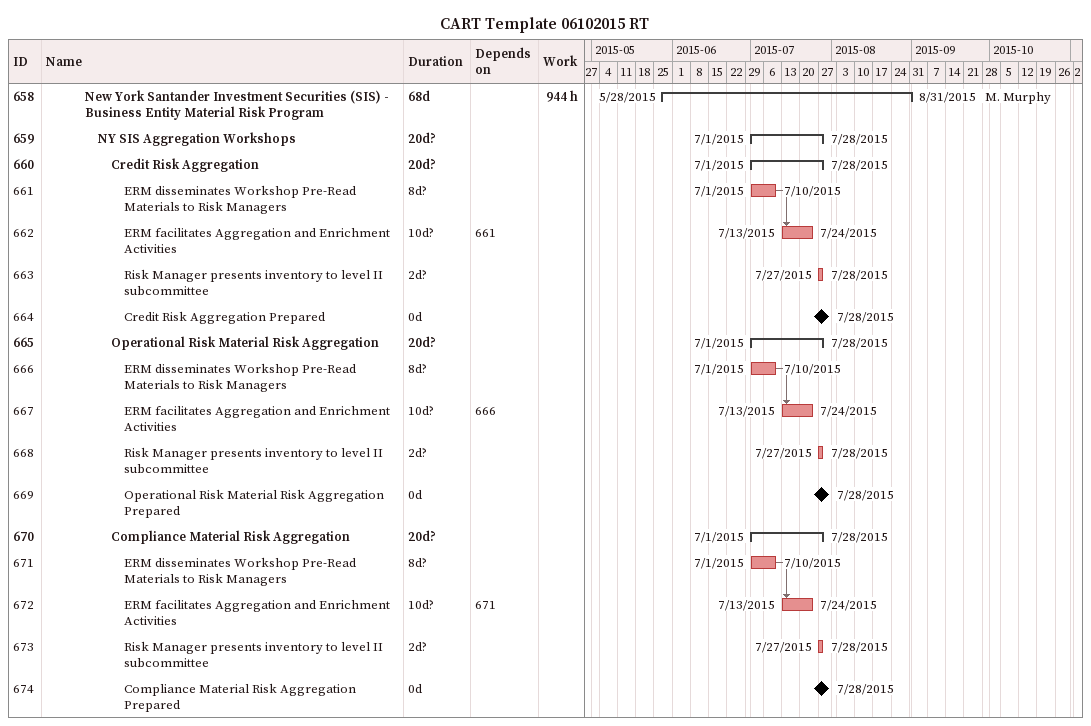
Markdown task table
CART Template 06102015 RT

| ID | Level | Task | Duration | Start | Finish | Predecessors | Resources | Work (h) |
|---|---|---|---|---|---|---|---|---|
| 658 | 4 | **New York Santander Investment Securities (SIS) - Business Entity Material Risk Program** | 68d | 2015-05-28 | 2015-08-31 |  | M. Murphy | 944 |
| 659 | 5 | **NY SIS Aggregation Workshops** | 20d? | 2015-07-01 | 2015-07-28 |  |  |  |
| 660 | 6 | **Credit Risk Aggregation** | 20d? | 2015-07-01 | 2015-07-28 |  |  |  |
| 661 | 7 | ERM disseminates Workshop Pre-Read Materials to Risk Managers | 8d? | 2015-07-01 | 2015-07-10 |  |  |  |
| 662 | 7 | ERM facilitates Aggregation and Enrichment Activities | 10d? | 2015-07-13 | 2015-07-24 | 661 |  |  |
| 663 | 7 | Risk Manager presents inventory to level II subcommittee | 2d? | 2015-07-27 | 2015-07-28 |  |  |  |
| 664 | 7 | Credit Risk Aggregation Prepared | 0d | 2015-07-28 | 2015-07-28 |  |  |  |
| 665 | 6 | **Operational Risk Material Risk Aggregation** | 20d? | 2015-07-01 | 2015-07-28 |  |  |  |
| 666 | 7 | ERM disseminates Workshop Pre-Read Materials to Risk Managers | 8d? | 2015-07-01 | 2015-07-10 |  |  |  |
| 667 | 7 | ERM facilitates Aggregation and Enrichment Activities | 10d? | 2015-07-13 | 2015-07-24 | 666 |  |  |
| 668 | 7 | Risk Manager presents inventory to level II subcommittee | 2d? | 2015-07-27 | 2015-07-28 |  |  |  |
| 669 | 7 | Operational Risk Material Risk Aggregation Prepared | 0d | 2015-07-28 | 2015-07-28 |  |  |  |
| 670 | 6 | **Compliance Material Risk Aggregation** | 20d? | 2015-07-01 | 2015-07-28 |  |  |  |
| 671 | 7 | ERM disseminates Workshop Pre-Read Materials to Risk Managers | 8d? | 2015-07-01 | 2015-07-10 |  |  |  |
| 672 | 7 | ERM facilitates Aggregation and Enrichment Activities | 10d? | 2015-07-13 | 2015-07-24 | 671 |  |  |
| 673 | 7 | Risk Manager presents inventory to level II subcommittee | 2d? | 2015-07-27 | 2015-07-28 |  |  |  |
| 674 | 7 | Compliance Material Risk Aggregation Prepared | 0d | 2015-07-28 | 2015-07-28 |  |  |  |
